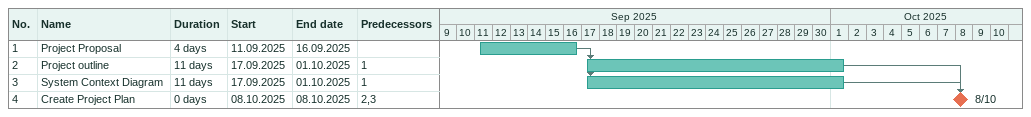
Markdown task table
| ID | Task | Duration | Start | Finish | Predecessors |
|---|---|---|---|---|---|
| 1 | Project Proposal | 4d | 2025-09-11 | 2025-09-16 |  |
| 2 | Project outline | 11d | 2025-09-17 | 2025-10-01 | 1 |
| 3 | System Context Diagram | 11d | 2025-09-17 | 2025-10-01 | 1 |
| 4 | Create Project Plan | 0d | 2025-10-08 | 2025-10-08 | 2, 3 |
